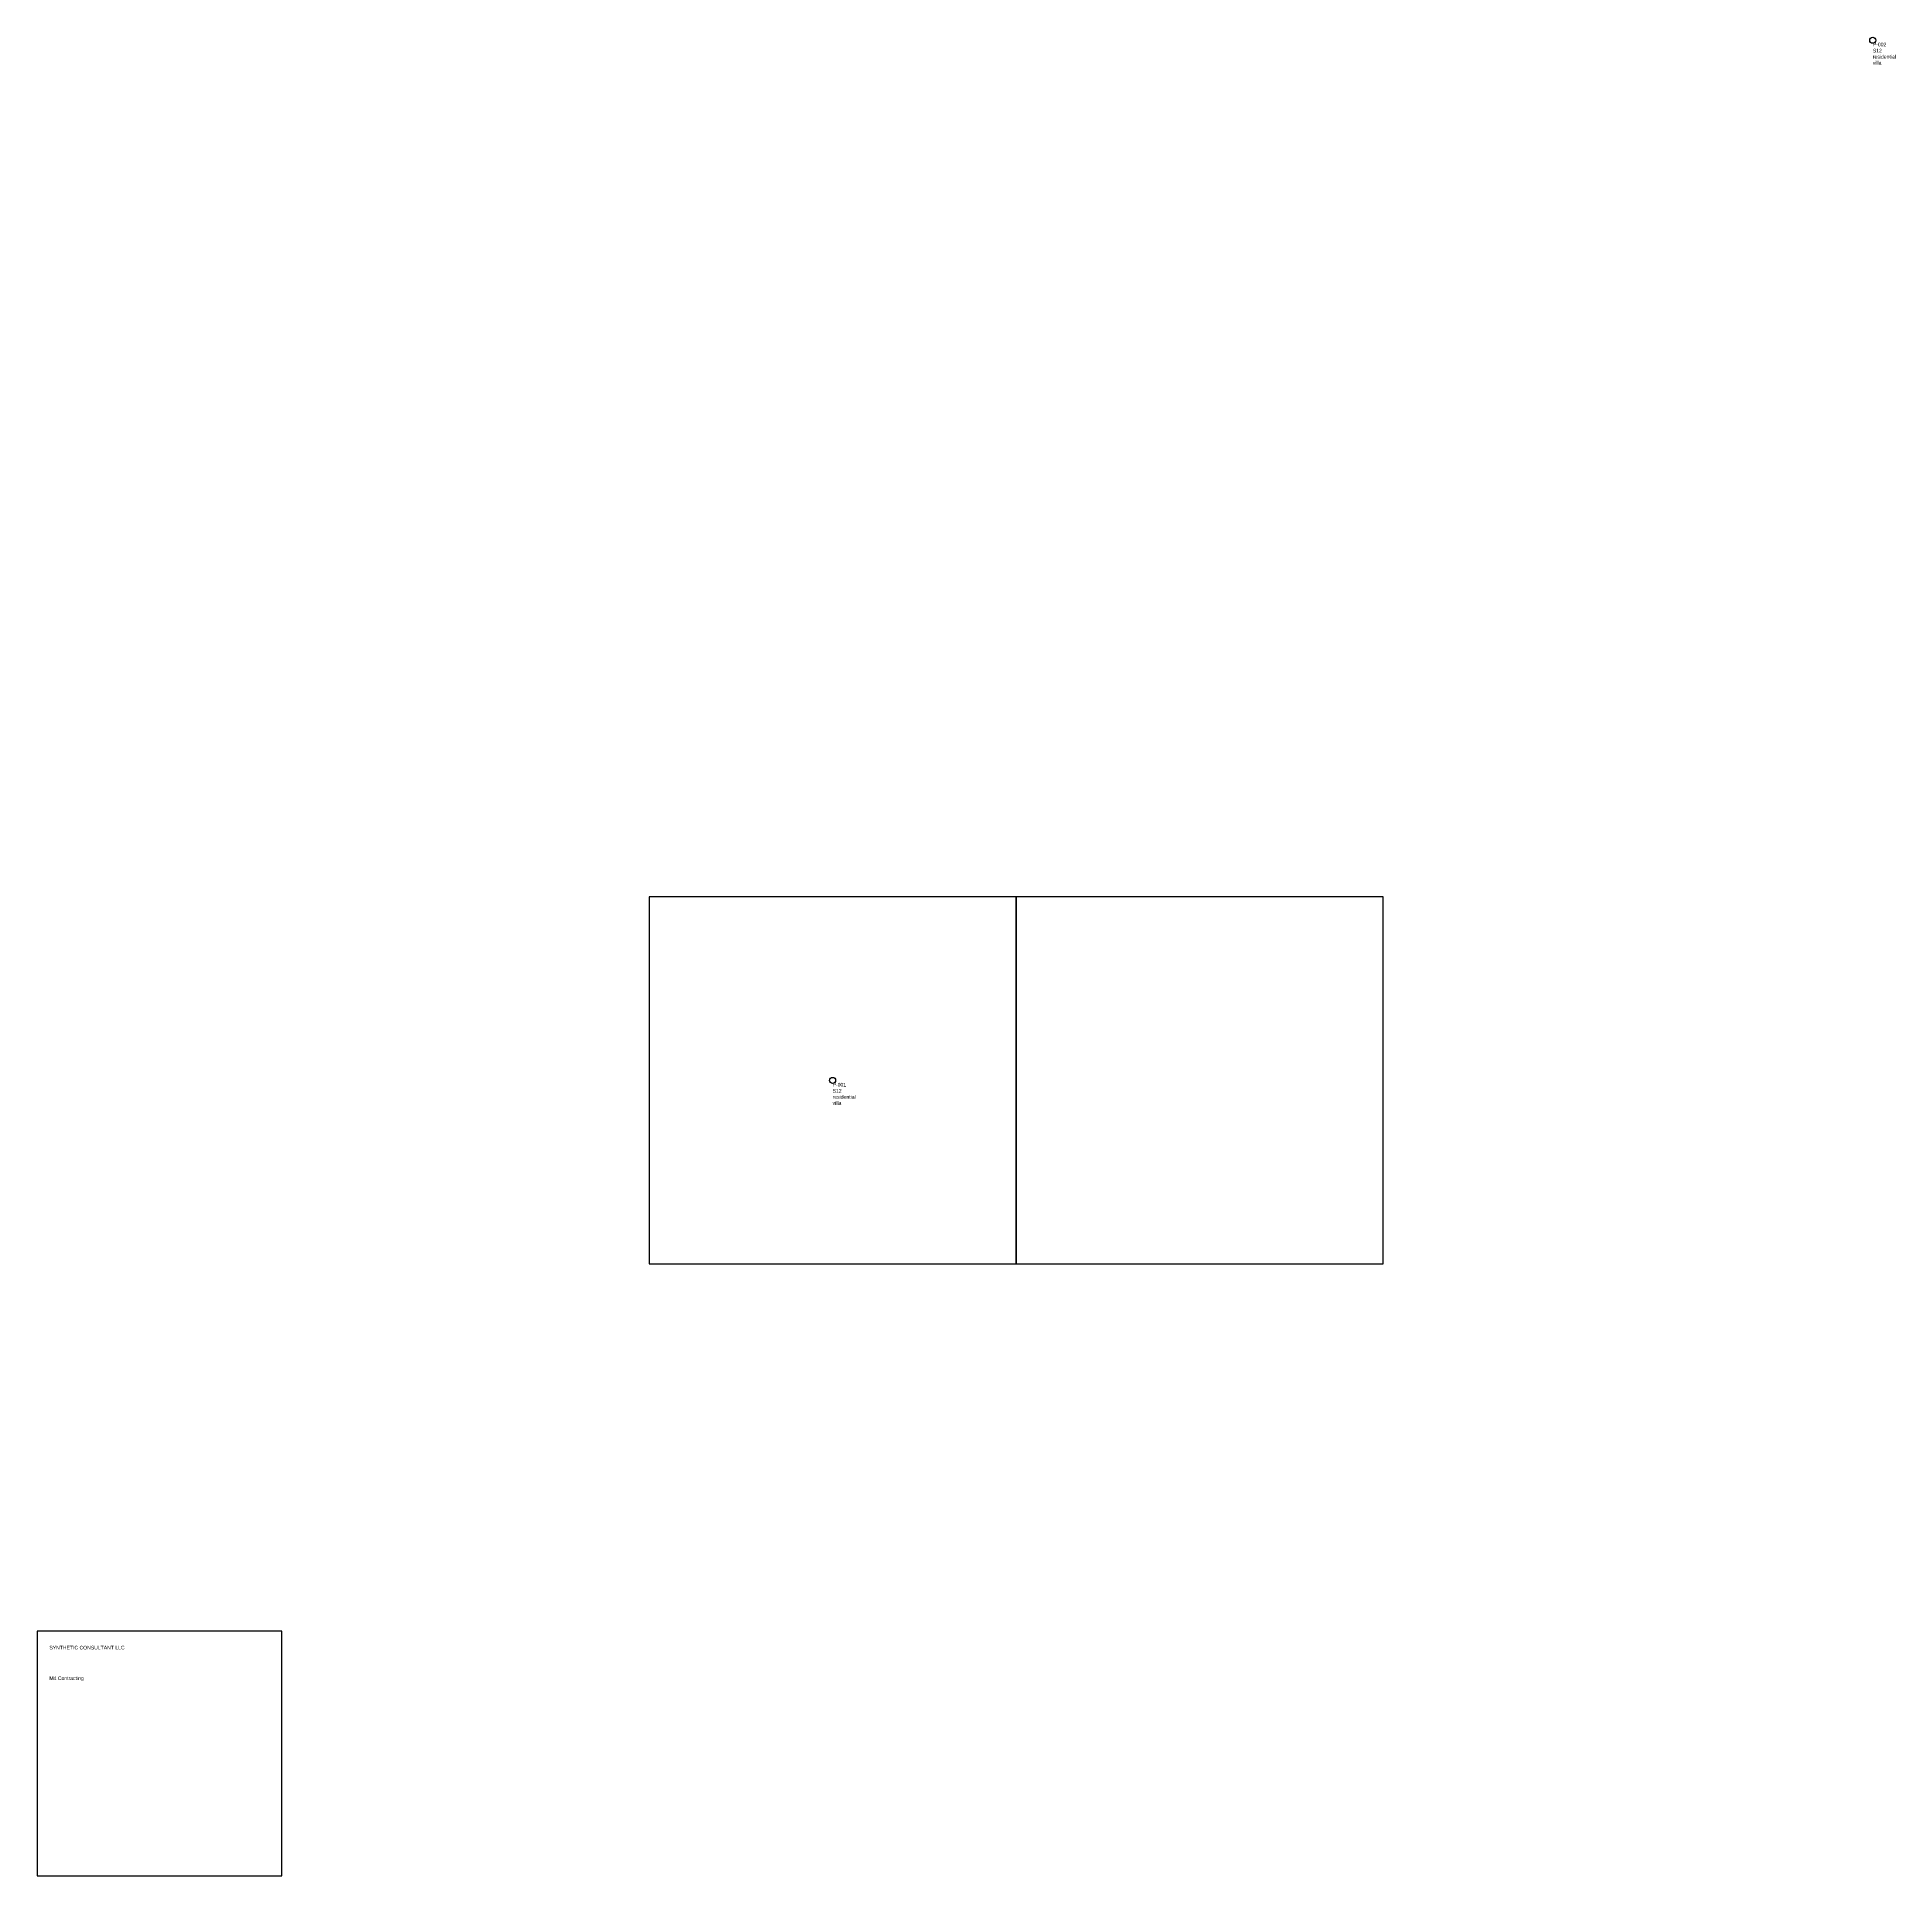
# Model space of a CAD drawing. Header units: metres. Extents: x 232950 to 233102, y 2704950 to 2705100.
import ezdxf

# ---------------------------------------------------------------- set-up
doc = ezdxf.new("R2010")
doc.units = ezdxf.units.M
for name, color, linetype in [('Plot', 51, 'Continuous'), ('PlotDetail', 51, 'Continuous'), ('Title', 7, 'Continuous')]:
    doc.layers.add(name, color=color, linetype=linetype)

# ---------------------------------------------------------------- blocks, each defined once
blk = doc.blocks.new('SYNTHETIC_TITLE')
for tag, p in [('ConsultantAddress', (0, -1)), ('ConsultantContactPerson', (0, -1.5)), ('MainConsultantName', (0, -0.5)), ('ConsultantPhone', (0, -2)), ('Consultantemail', (0, -2.5)), ('MainContractorName', (0, -3)), ('ContractorAddress', (0, -3.5)), ('ContractorContactPerson', (0, -4)), ('ContractorPhone', (0, -4.5)), ('Contractoremail', (0, -5))]:
    blk.add_attdef(tag, p, '', height=0.3)
blk = doc.blocks.new('PlotDetail')
blk.add_circle((0, 0), 0.25)
for tag, p in [('SectorNumber', (0, -1)), ('PlotNumber', (0, -0.5)), ('UsageCategoryType', (0, -1.5)), ('UsageType', (0, -2))]:
    blk.add_attdef(tag, p, '', height=0.3)

msp = doc.modelspace()

# ---------------------------------------------------------------- linework, layer by layer
at = {"layer": 'Plot'}
for points in [[(233000, 2705000), (233030, 2705000), (233030, 2705030), (233000, 2705030)], [(233030, 2705000), (233060, 2705000), (233060, 2705030), (233030, 2705030)]]:
    msp.add_lwpolyline(points, close=True, dxfattribs=at)
at = {"layer": 'Title'}
msp.add_lwpolyline([(232950, 2704950), (232970, 2704950), (232970, 2704970), (232950, 2704970)], close=True, dxfattribs=at)

# ---------------------------------------------------------------- block references
at = {"layer": 'PlotDetail'}
for p, values in [((233100, 2705100), {'PlotNumber': 'P-002', 'SectorNumber': 'S12', 'UsageCategoryType': 'residential', 'UsageType': 'villa'}), ((233015, 2705015), {'PlotNumber': 'P-001', 'SectorNumber': 'S12', 'UsageCategoryType': 'residential', 'UsageType': 'villa'})]:
    msp.add_blockref('PlotDetail', p, dxfattribs=at).add_auto_attribs(values)
at = {"layer": 'Title'}
msp.add_blockref('SYNTHETIC_TITLE', (232951, 2704969), dxfattribs=at).add_auto_attribs({'MainConsultantName': 'SYNTHETIC CONSULTANT LLC', 'MainContractorName': 'M4 Contracting'})

doc.saveas('drawing.dxf')
